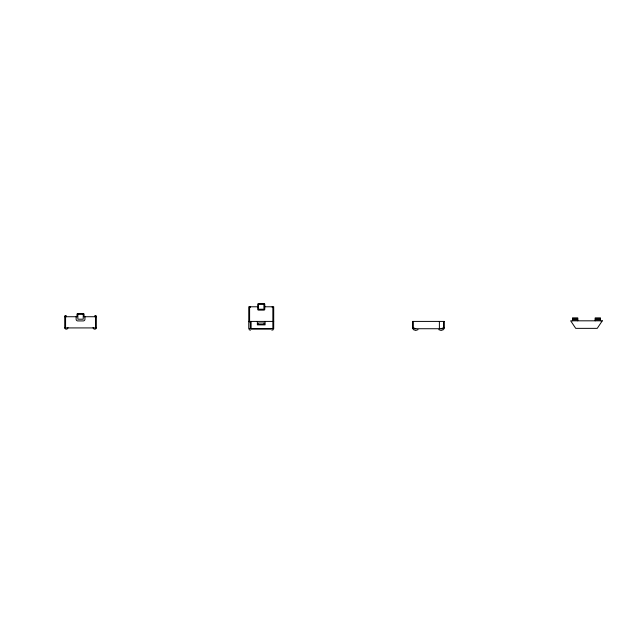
<?xml version="1.0" encoding="UTF-8"?>
<svg xmlns="http://www.w3.org/2000/svg" width="634" height="634" viewBox="0 0 634 634"><rect width="100%" height="100%" fill="white"/><g stroke="black" fill="none" stroke-linecap="round" stroke-linejoin="round"><path stroke-width="0.95" d="M77.847 314.393L83.228 314.393M273.373 329.688L271.867 330.195M418.075 329.648L415.714 330.449L413.344 329.648M443.467 329.648L441.106 330.449L438.744 329.648M441.106 328.729L444.331 327.437M250.454 330.227L249.091 329.688M257.681 306.777L248.75 306.777L248.75 328.729L273.706 328.729L273.714 306.777L264.782 306.777M76.983 316.731L76.983 314.361A0.864 0.864 0 0 1 77.847 313.505L83.228 313.505A0.864 0.864 0 0 1 84.084 314.361L84.084 316.731M64.723 316.731L77.134 316.731M83.934 316.731L96.344 316.731M572.494 318.831L577.764 318.831M595.199 318.831L600.469 318.831M572.494 319.798L577.764 319.798M595.199 319.798L600.469 319.798M248.75 321.414L273.714 321.414M412.488 327.437L415.714 328.729M66.435 316.731L66.435 315.867L64.716 315.867L64.716 327.921L96.344 327.921L96.352 315.867L94.632 315.867L94.632 316.731M251.246 328.943L271.217 328.943M600.469 320.82L600.469 317.864L595.199 317.864L595.199 320.82M577.764 320.82L577.764 317.864L572.494 317.864L572.494 320.82M443.475 321.414L443.475 327.437M439.386 321.414L439.386 328.729M413.344 321.414L413.344 327.437M272.85 306.777L272.85 328.729M272.208 306.777L272.208 307.45M265.107 321.414L265.107 324.854L257.356 324.854L257.356 321.414M251.112 321.414L251.112 328.729M250.256 306.777L250.256 307.45M250.256 321.414L250.256 328.729M249.606 306.777L249.606 322.048M95.496 315.867L95.496 327.921M93.127 327.596L93.127 327.921A1.656 1.656 0 0 0 96.352 327.921M84.948 316.731L84.932 319.433A1.72 1.72 0 0 1 83.45 320.915L77.617 320.915A1.72 1.72 0 0 1 76.135 319.433L76.12 316.731M83.228 313.505L83.22 319.203L77.871 319.203L77.847 313.505M67.941 327.596L67.941 327.921A1.656 1.656 0 0 1 64.716 327.921M65.579 315.867L65.579 327.921M258.545 304.407L258.545 309.249L263.918 309.249L263.918 304.407L258.569 304.407M602.3 320.82L597.244 328.357L575.72 328.357L570.663 320.82L602.3 320.82M263.918 303.551L258.537 303.551A0.864 0.864 0 0 0 257.681 304.407L257.681 309.249A0.864 0.864 0 0 0 258.537 310.113L263.918 310.113A0.864 0.864 0 0 0 264.782 309.249L264.782 304.407A0.864 0.864 0 0 0 263.918 303.551M444.331 321.414L412.488 321.414L412.48 328.729L444.339 328.729L444.339 321.414M264.132 323.023L258.323 323.023L258.323 324.537L264.132 324.537L264.132 323.023"/></g></svg>
